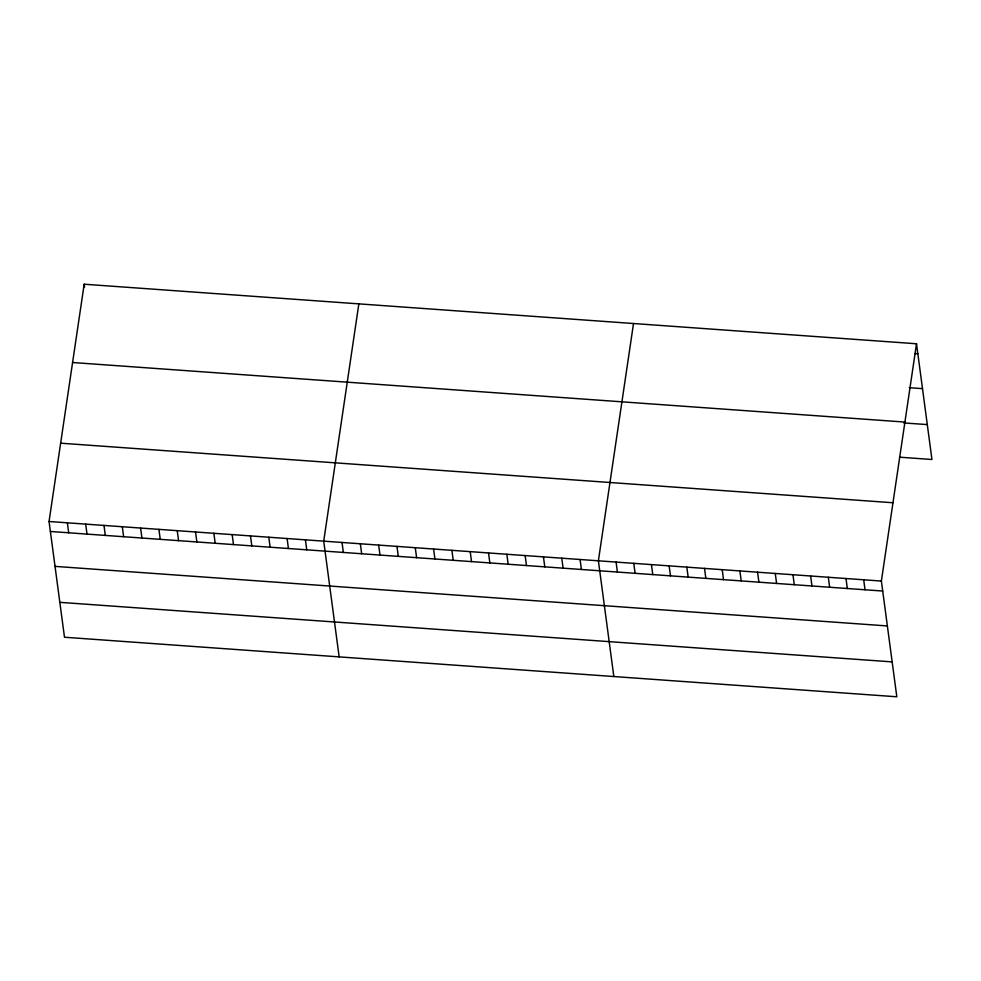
<?xml version="1.0" encoding="UTF-8"?>
<svg xmlns="http://www.w3.org/2000/svg" width="981" height="981" viewBox="0 0 981 981"><rect width="100%" height="100%" fill="white"/><g stroke="black" fill="none" stroke-linecap="round" stroke-linejoin="round"><path stroke-width="1.47" d="M916.512 343.767L881.379 581.059L896.818 696.78L64.488 637.233L49.05 521.5L84.182 284.22L916.512 343.767L931.95 459.5L899.528 457.183M358.85 303.865L323.718 541.156L339.156 656.878M633.518 323.522L598.385 560.801L613.836 676.534M914.893 353.54L917.836 353.749M909.228 387.703L922.496 388.648M72.582 362.516L904.911 422.075M903.709 422.921L927.29 424.601M60.638 443.191L892.968 502.75M49.05 521.5L881.379 581.059M50.387 531.481L882.716 591.04M55.034 566.38L887.364 625.939M59.841 602.334L892.17 661.893M863.697 579.783L865.021 589.777M846.002 578.52L847.339 588.502M828.32 577.257L829.656 587.239M810.637 575.994L811.961 585.976M792.942 574.731L794.279 584.713M775.26 573.456L776.596 583.45M757.577 572.193L758.902 582.174M739.882 570.93L741.219 580.911M722.2 569.667L723.524 579.648M704.505 568.404L705.842 578.385M686.823 567.128L688.159 577.11M669.14 565.865L670.464 575.847M651.445 564.602L652.782 574.584M633.763 563.339L635.099 573.321M616.08 562.076L617.405 572.058M580.078 559.501L581.414 569.483M561.77 558.189L563.094 568.171M543.449 556.877L544.786 566.859M525.142 555.565L526.478 565.547M506.834 554.253L508.158 564.234M488.526 552.941L489.85 562.922M470.206 551.629L471.542 561.623M451.898 550.329L453.234 560.31M433.59 549.017L434.914 558.998M415.27 547.705L416.606 557.686M396.962 546.392L398.298 556.374M378.654 545.08L379.99 555.062M360.346 543.768L361.67 553.75M342.026 542.456L343.362 552.45M305.41 539.844L306.734 549.826M287.102 538.532L288.426 548.514M268.782 537.22L270.118 547.202M250.474 535.908L251.81 545.89M232.166 534.596L233.49 544.59M213.846 533.296L215.182 543.278M195.538 531.984L196.874 541.966M177.23 530.672L178.567 540.654M158.922 529.36L160.246 539.342M140.602 528.048L141.938 538.029M122.294 526.736L123.631 536.717M84.182 284.22L84.562 287.065M103.986 525.424L105.31 535.418M85.678 524.124L87.002 534.105M67.358 522.812L68.695 532.793"/></g></svg>
